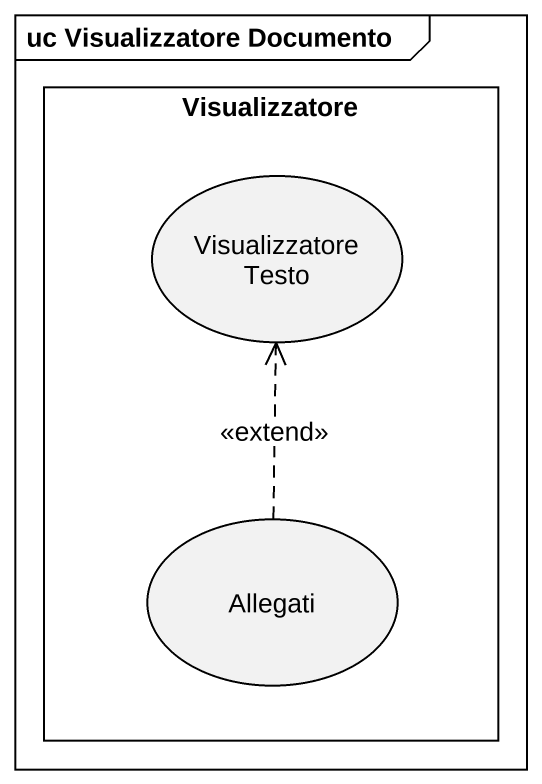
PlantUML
@startuml
mainframe uc Visualizzatore Documento
rectangle Visualizzatore {
  usecase "Visualizzatore Testo" as Visualizzatore_Testo
  usecase Allegati
}
Allegati .up.> Visualizzatore_Testo : <<extend>>
@enduml
